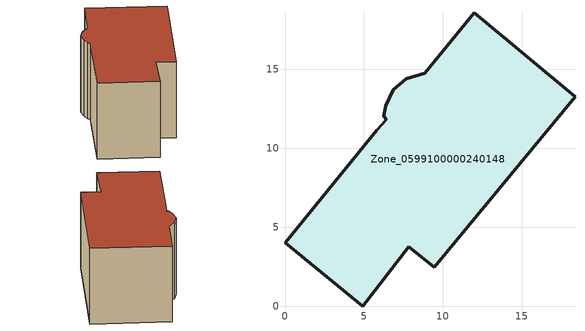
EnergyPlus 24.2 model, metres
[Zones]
Zone_0599100000240148
 floor ground (C_G): 6.39,12.71 6.87,13.71 7.7,14.4 8.86,14.77 11.98,18.58 18.38,13.28 9.45,2.46 7.86,3.78 4.92,0 0,4.03 5.82,11.13 6.41,11.82 6.25,12.06 z0
 wall outside (C_F): 4.92,0 7.86,3.78 9.45,2.46 18.38,13.28 11.98,18.58 8.86,14.77 7.7,14.4 6.87,13.71 6.39,12.71 6.25,12.06 6.41,11.82 5.82,11.13 0,4.03 4.92,0 z0:8.31
 roof outside (C_R): 6.41,11.82 5.82,11.13 0,4.03 4.92,0 7.86,3.78 9.45,2.46 18.38,13.28 11.98,18.58 8.86,14.77 7.7,14.4 6.87,13.71 6.39,12.71 6.25,12.06 z8.31
[BUILDING]
Pand.0599100000240148: North Axis=0; Terrain=City; Loads Convergence Tolerance Value=0.04; Temperature Convergence Tolerance Value=0.4; Solar Distribution=FullExterior; Maximum Number of Warmup Days=25; Minimum Number of Warmup Days=1
[Site:Location]
Rotterdam.The.Hague.AP_ZH_NLD Design_Conditions: Latitude=51.96; Longitude=4.45; Time Zone=1; Elevation=-4.5
[SITE:GROUNDTEMPERATURE:BUILDINGSURFACE]
18, 18, 18, 18, 18, 18, 18, 18, 18, 18, 18, 18
[MATERIAL] Thermal Absorptance=0.9; Solar Absorptance=0.7; Visible Absorptance=0.7
Name | Roughness | Thickness | Conductivity | Density | Specific Heat
G.D.1992-2005 | MediumSmooth | 0.15 | 0.06 | 540 | 1210
F.D.1992-2005 | Rough | 0.3 | 0.12 | 1920 | 840
R.D.1992-2005 | MediumRough | 0.2 | 0.08 | 1500 | 1000
[CONSTRUCTION]
C_G: G.D.1992-2005
C_F: F.D.1992-2005
C_R: R.D.1992-2005
[ZONE]
Zone_0599100000240148: Type=1; Multiplier=1; Ceiling Height=Autocalculate; Volume=Autocalculate; Floor Area=autocalculate; Part of Total Floor Area=Yes
[ZONEINFILTRATION:DESIGNFLOWRATE]
Infil_Zone_0599100000240148: Zone or ZoneList or Space or SpaceList=Zone_0599100000240148; Schedule=AlwaysOn; Design Flow Rate Calculation Method=Flow/Area; Flow Rate per Floor Area=0.0021; Constant Term Coefficient=1; Temperature Term Coefficient=0; Velocity Term Coefficient=0; Velocity Squared Term Coefficient=0
[HVACTEMPLATE:ZONE:IDEALLOADSAIRSYSTEM]
Zone_0599100000240148: Maximum Heating Supply Air Temperature=50; Minimum Cooling Supply Air Temperature=13; Maximum Heating Supply Air Humidity Ratio=0.0156; Minimum Cooling Supply Air Humidity Ratio=0.0077; Heating Limit=NoLimit; Cooling Limit=NoLimit; Dehumidification Control Type=ConstantSensibleHeatRatio; Cooling Sensible Heat Ratio=0.7; Dehumidification Setpoint=60; Humidification Control Type=None; Humidification Setpoint=30; Outdoor Air Method=None; Outdoor Air Flow Rate per Person=0.00944; Outdoor Air Flow Rate per Zone Floor Area=0; Outdoor Air Flow Rate per Zone=0; Demand Controlled Ventilation Type=None; Outdoor Air Economizer Type=NoEconomizer; Heat Recovery Type=None; Sensible Heat Recovery Effectiveness=0.7; Latent Heat Recovery Effectiveness=0.65
[ZONECONTROL:THERMOSTAT]
ThermostatControl_Zone_0599100000240148: Zone or ZoneList=Zone_0599100000240148; Control Type Schedule=DualSetpointControlType; Control 1=Thermostat_Zone_0599100000240148; Temperature Difference Between Cutout And Setpoint=0
[THERMOSTATSETPOINT:DUALSETPOINT]
Thermostat_Zone_0599100000240148: Heating Setpoint Temperature Schedule=HeatingSetpoint_Zone_0599100000240148; Cooling Setpoint Temperature Schedule=CoolingSetpoint_Zone_0599100000240148
[SCHEDULE:COMPACT]
HeatingSetpoint_Zone_0599100000240148: Through: 12/31, For: AllDays, Until: 24:00, 21
CoolingSetpoint_Zone_0599100000240148: Through: 12/31, For: AllDays, Until: 24:00, 24
DualSetpointControlType: Through: 12/31, For: AllDays, Until: 24:00, 4
AlwaysOn: Through: 12/31, For: AllDays, Until: 24:00, 1
